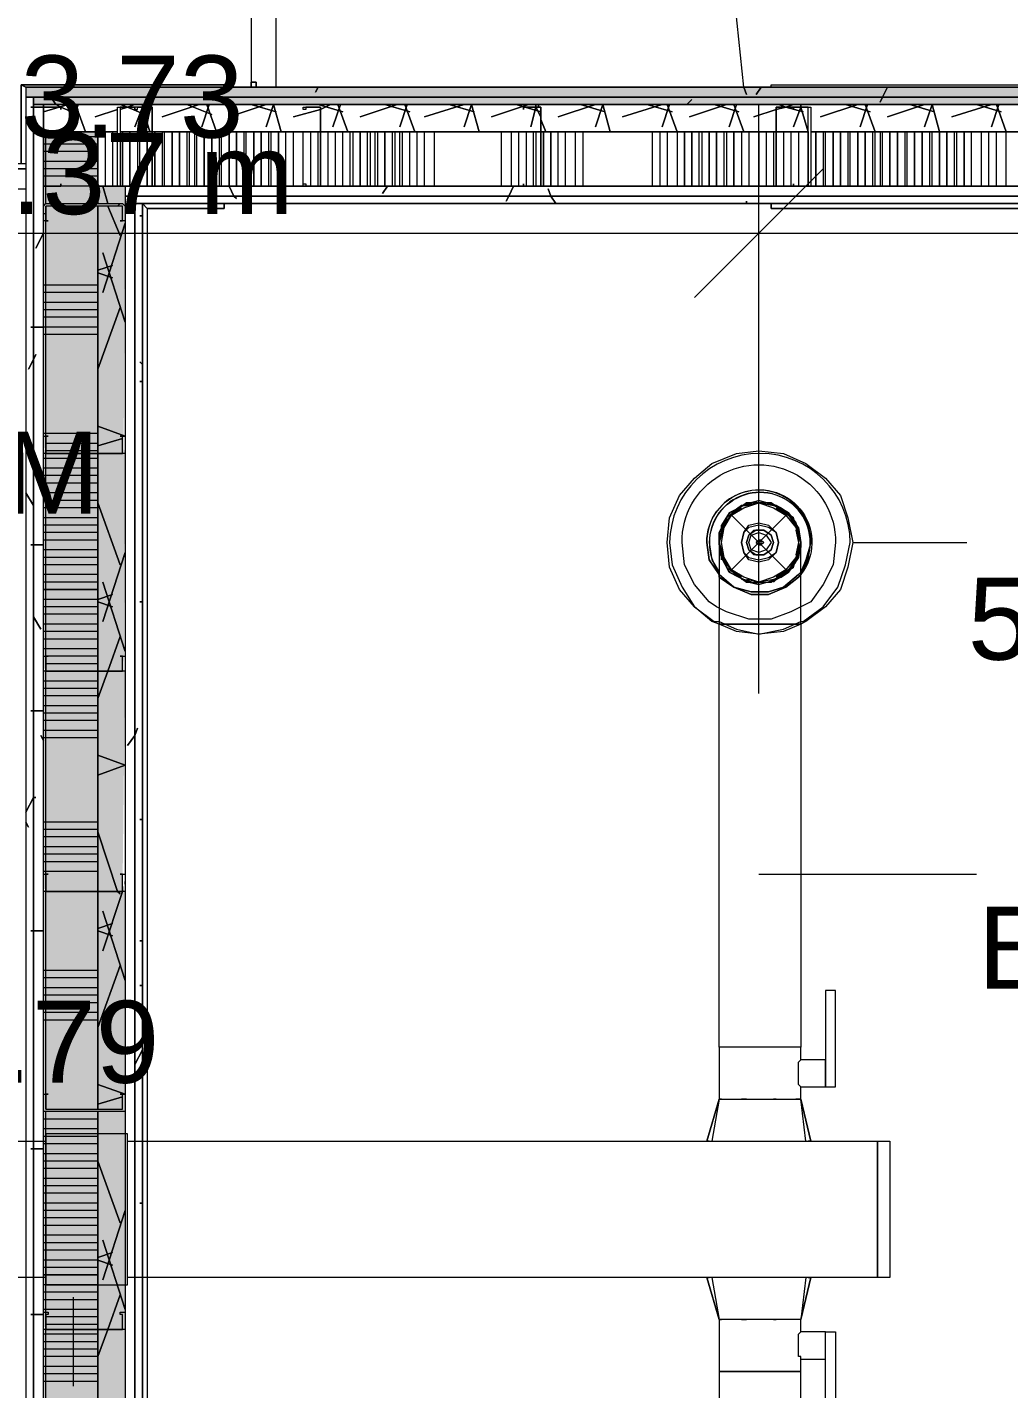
# Model space of a CAD drawing. Header units: metres. Extents: x -2 to 207, y -8 to 52.
# Drawn here: x 54.327 to 56.143, y 42.268 to 44.789 of the extents above; entities that cross this region are included whole.
import ezdxf

# ---------------------------------------------------------------- set-up
doc = ezdxf.new("R2010")
doc.units = ezdxf.units.M
doc.layers.add('HVAC - Ductos', color=5, linetype='Continuous', lineweight=0)
doc.layers.add('PDF_Text', color=7, linetype='Continuous', lineweight=0)
doc.layers.add('PDF_Geometry', color=7, linetype='Continuous', lineweight=0, true_color=0xaaaaaa)
doc.layers.add('PDF_Solid Fills', color=7, linetype='Continuous', lineweight=0, true_color=0xffffff)
doc.styles.add('PDF Helvetica', font='')
doc.styles.get('PDF Helvetica').set_extended_font_data('Helvetica')

msp = doc.modelspace()

# ---------------------------------------------------------------- hatches: boundary and pattern name
at = {"layer": 'PDF_Solid Fills', "lineweight": 0, "transparency": 33554559}
for points in [[(54.3245, 44.6597), (57.2019, 44.6597), (57.2019, 44.4764), (57.202, 44.4764), (57.2155, 44.481), (57.2201, 44.6595), (57.2201, 44.6597), (57.2155, 44.6597), (57.2064, 44.6505), (57.2064, 44.6551), (57.211, 44.6597), (57.2155, 44.678), (54.3245, 44.678)], [(57.1881, 44.6459), (57.1881, 44.4947), (57.2019, 44.4947), (57.2019, 44.6597), (54.3383, 44.6597), (54.3383, 44.6459)], [(54.3566, 42.7903), (54.3612, 42.7903), (54.3566, 42.7857), (54.3566, 42.3825), (54.3612, 42.3825), (54.3566, 42.3779), (54.3566, 41.5716), (54.3612, 41.5716), (54.3566, 41.567), (54.3566, 40.527), (54.4574, 40.527), (54.4574, 44.5955), (54.3566, 44.5955), (54.3566, 44.0091), (54.3612, 44.0091), (54.3566, 44.0045), (54.3566, 43.6013), (54.3612, 43.6013), (54.3566, 43.5967), (54.3566, 43.1935), (54.3612, 43.1935), (54.3566, 43.1889)], [(54.3612, 43.1935), (54.3566, 43.1889), (54.3566, 42.3825), (54.3612, 42.3825), (54.3566, 42.3779), (54.3566, 41.9793), (54.3612, 41.9793), (54.3566, 41.9748), (54.3566, 40.527), (54.4574, 40.527), (54.4574, 44.5955), (54.3566, 44.5955), (54.3566, 44.0091), (54.3612, 44.0091), (54.3566, 44.0045), (54.3566, 43.6013), (54.3612, 43.6013), (54.3566, 43.5967), (54.3566, 43.1935)], [(54.5078, 43.189), (54.5032, 43.1935), (54.5078, 44.0033), (54.5078, 44.0045), (54.5032, 44.0091), (54.5078, 44.494), (54.5078, 44.4947), (54.4574, 44.4947), (54.4574, 40.5774), (54.5078, 40.5774)], [(54.5032, 42.3825), (54.5078, 42.7852), (54.5078, 42.7857), (54.5032, 42.7903), (54.5078, 43.1884), (54.5078, 43.189), (54.5032, 43.1935), (54.5078, 43.5961), (54.5078, 43.5967), (54.5032, 43.6013), (54.5078, 44.4934), (54.5078, 44.4947), (54.4574, 44.4947), (54.4574, 40.5774), (54.5078, 40.5774), (54.5078, 42.3779)]]:
    msp.add_hatch(color=256, dxfattribs=at).paths.add_polyline_path(points)
h = msp.add_hatch(color=256, dxfattribs=at)
h.paths.add_polyline_path([(54.3612, 44.4626), (54.5032, 44.458), (54.5032, 44.4626)])
h.paths.add_polyline_path([(54.3612, 44.4443), (54.3566, 44.4443), (54.3566, 44.4306)])
h = msp.add_hatch(color=256, dxfattribs=at)
h.paths.add_polyline_path([(54.5032, 42.8132), (54.5032, 42.7857), (54.5078, 42.8132)])
h.paths.add_polyline_path([(54.3612, 42.7857), (54.5032, 42.7811), (54.5032, 42.7857)])

# ---------------------------------------------------------------- linework, layer by layer
at = {"layer": 'HVAC - Ductos', "lineweight": 0}
for points in [[(55.6808, 43.5555), (55.6808, 44.4077), (55.6808, 44.6459)], [(55.7999, 44.5268), (55.6808, 44.4077), (55.5616, 44.2886)], [(7.582, 44.4077), (9.0436, 44.4077), (12.4157, 44.4077), (13.1718, 44.4077), (14.67, 44.4077), (18.0558, 44.4077), (21.6112, 44.4077), (22.3672, 44.4077), (24.0807, 44.4077), (25.9547, 44.4077), (28.3097, 44.4077), (31.2786, 44.4077), (32.8868, 44.4077), (36.7996, 44.4077), (40.607, 44.4077), (44.0845, 44.4077), (47.0625, 44.4077), (48.5791, 44.4077), (49.2022, 44.4077), (51.5984, 44.4077), (53.312, 44.4077), (55.6808, 44.4077), (58.6359, 44.4077)], [(55.7128, 43.8991), (55.7357, 43.8853), (55.7494, 43.867), (55.754, 43.8625), (55.7586, 43.8349), (55.754, 43.8625), (55.7357, 43.8899), (55.7128, 43.9036), (55.6808, 43.9128), (55.6532, 43.9036), (55.6258, 43.8899), (55.612, 43.8625), (55.6074, 43.8349), (55.612, 43.8074), (55.6258, 43.78), (55.6532, 43.7662), (55.6808, 43.757), (55.7128, 43.7662), (55.7357, 43.78), (55.754, 43.8074), (55.7494, 43.8028), (55.7357, 43.7846), (55.7128, 43.7708)], [(55.6074, 43.8304), (55.6074, 43.8349), (55.6074, 43.8533), (55.6166, 43.8716), (55.6258, 43.8899), (55.6441, 43.8991), (55.6624, 43.9082), (55.6808, 43.9128), (55.699, 43.9082), (55.7174, 43.8991), (55.7357, 43.8899), (55.7494, 43.8716), (55.754, 43.8533), (55.7586, 43.8349), (55.7586, 43.8304)], [(55.612, 43.8028), (55.612, 43.8074), (55.6074, 43.8349), (55.612, 43.8533), (55.6166, 43.8716), (55.6304, 43.8853), (55.6441, 43.8991), (55.6624, 43.9082), (55.6808, 43.9082), (55.699, 43.9082), (55.7174, 43.8991), (55.7357, 43.8853), (55.7448, 43.8716), (55.754, 43.8533), (55.754, 43.8349), (55.754, 43.8166), (55.7448, 43.7983), (55.7357, 43.7846), (55.7174, 43.7708), (55.699, 43.7616), (55.722, 43.7708), (55.7357, 43.78), (55.7494, 43.7983), (55.754, 43.8166), (55.7586, 43.8258)], [(55.612, 43.867), (55.612, 43.8625), (55.612, 43.867), (55.6166, 43.8716), (55.6258, 43.8899), (55.6441, 43.8991), (55.6486, 43.9036), (55.6532, 43.9036), (55.6578, 43.9036), (55.6532, 43.9036), (55.6486, 43.9036)], [(55.6166, 43.867), (55.6304, 43.8853), (55.6486, 43.8991)], [(55.6532, 43.9036), (55.6486, 43.9036), (55.6304, 43.8899)], [(55.6532, 43.9036), (55.6624, 43.9082), (55.6808, 43.9128), (55.699, 43.9082), (55.7082, 43.9036), (55.7128, 43.9036), (55.722, 43.8991), (55.7357, 43.8899), (55.7494, 43.8716), (55.7494, 43.867), (55.754, 43.8625), (55.754, 43.8533), (55.7586, 43.8349), (55.7586, 43.8258)], [(55.7082, 43.9036), (55.6808, 43.9128), (55.6578, 43.9036), (55.6808, 43.9082), (55.7082, 43.9036), (55.7128, 43.9036), (55.7357, 43.8899), (55.7494, 43.867)], [(55.7082, 43.9036), (55.7128, 43.9036)], [(55.6258, 43.8899), (55.612, 43.867), (55.612, 43.8625), (55.6074, 43.8349), (55.612, 43.8166), (55.6166, 43.7983), (55.6304, 43.7846), (55.6441, 43.7708), (55.6624, 43.7616), (55.6808, 43.7616), (55.699, 43.7616), (55.6808, 43.757), (55.7128, 43.7662), (55.7082, 43.7616)], [(55.7494, 43.867), (55.754, 43.8625)], [(55.612, 43.8625), (55.6074, 43.8533), (55.6074, 43.8349), (55.6074, 43.8258)], [(55.612, 43.812), (55.6074, 43.8349), (55.612, 43.8579)], [(55.7494, 43.8579), (55.754, 43.8349), (55.7494, 43.812)], [(55.6074, 43.8349), (55.6074, 43.8304), (55.6074, 43.812), (55.6074, 43.78), (55.6074, 43.7433), (55.6074, 43.7021), (55.6074, 43.6838), (55.6166, 43.6838), (55.6258, 43.6838), (55.6441, 43.6838), (55.6624, 43.6838), (55.6808, 43.6838), (55.699, 43.6838), (55.7174, 43.6838), (55.7357, 43.6838), (55.7494, 43.6838), (55.754, 43.6838), (55.7586, 43.6838), (55.7586, 43.725), (55.7586, 43.7662), (55.7586, 43.7983), (55.7586, 43.8212), (55.7586, 43.8349)], [(55.6074, 43.8258), (55.6074, 43.8166), (55.6166, 43.7983), (55.6258, 43.78), (55.6441, 43.7708), (55.6624, 43.7616), (55.6808, 43.757), (55.6532, 43.7662), (55.6258, 43.78), (55.612, 43.8074)], [(55.7586, 43.8349), (55.754, 43.8074), (55.7586, 43.8349)], [(55.8548, 43.8349), (56.0656, 43.8349)], [(55.6486, 43.7708), (55.6304, 43.7846), (55.6166, 43.8028)], [(55.754, 43.8074), (55.7357, 43.78), (55.7128, 43.7662)], [(55.6578, 43.7616), (55.6532, 43.7662), (55.6486, 43.7662)], [(55.7082, 43.7662), (55.6808, 43.7616), (55.6578, 43.7662)], [(55.7586, 43.7158), (55.7403, 43.7066), (55.7036, 43.6929), (55.6624, 43.6929), (55.6212, 43.7066), (55.6028, 43.7158)], [(55.6074, 43.6884), (55.6395, 43.6746), (55.6808, 43.6654), (55.7266, 43.6746), (55.7586, 43.6884)], [(55.7586, 43.6838), (55.7266, 43.67), (55.6808, 43.6654), (55.6395, 43.67), (55.6074, 43.6838)], [(55.7586, 43.6838), (55.754, 43.6838), (55.7494, 43.6838), (55.7357, 43.6838), (55.7174, 43.6838), (55.699, 43.6838), (55.6808, 43.6838), (55.6624, 43.6838), (55.6441, 43.6838), (55.6258, 43.6838), (55.6166, 43.6838), (55.6074, 43.6838)], [(55.6808, 43.221), (56.0839, 43.221)], [(55.7678, 42.7262), (55.7586, 42.804), (55.7586, 42.827), (55.8044, 42.827), (55.8228, 42.827), (55.8228, 43.0057), (55.8044, 43.0057), (55.8044, 42.827), (55.8044, 42.8315), (55.8044, 42.8361), (55.8044, 42.8407), (55.8044, 42.8453), (55.8044, 42.8545), (55.8044, 42.8591), (55.8044, 42.8637), (55.8044, 42.8682), (55.8044, 42.8728), (55.8044, 42.8773), (55.7586, 42.8773), (55.7586, 42.9003), (55.754, 42.9003), (55.7494, 42.9003), (55.7357, 42.9003), (55.7174, 42.9003), (55.699, 42.9003), (55.6808, 42.9003), (55.6624, 42.9003), (55.6441, 42.9003), (55.6258, 42.9003), (55.6166, 42.9003), (55.6074, 42.9003), (55.6074, 42.804), (55.612, 42.804), (55.6166, 42.804), (55.6258, 42.804), (55.6441, 42.804), (55.6624, 42.804), (55.6808, 42.804), (55.699, 42.804), (55.7174, 42.804), (55.7357, 42.804), (55.7494, 42.804), (55.754, 42.804), (55.7586, 42.804), (55.754, 42.804), (55.7494, 42.804)], [(55.7586, 42.827), (55.754, 42.8315), (55.754, 42.8407), (55.754, 42.8499), (55.754, 42.8545), (55.754, 42.8637), (55.754, 42.8728), (55.7586, 42.8773)], [(55.612, 42.804), (55.6074, 42.804), (55.5937, 42.7262)], [(55.6258, 42.804), (55.6304, 42.804)], [(55.6808, 42.804), (55.6853, 42.804)], [(55.7311, 42.804), (55.7357, 42.804)], [(55.7769, 42.7262), (55.7586, 42.804), (55.7769, 42.7262)], [(55.5891, 42.7262), (55.5845, 42.7262), (55.5891, 42.7262), (55.5937, 42.7262), (55.5982, 42.7262), (55.6074, 42.7262)], [(55.5891, 42.7262), (55.5845, 42.7262), (55.5891, 42.7262)], [(55.612, 42.7262), (55.6258, 42.7262), (55.6304, 42.7262)], [(55.6349, 42.7262), (55.6395, 42.7262), (55.6486, 42.7262), (55.6624, 42.7262), (55.667, 42.7262), (55.6716, 42.7262), (55.6944, 42.7262)], [(55.699, 42.7262), (55.7036, 42.7262), (55.7174, 42.7262), (55.7266, 42.7262), (55.7311, 42.7262), (55.7357, 42.7262), (55.754, 42.7262), (55.7678, 42.7262), (55.7724, 42.7262), (55.7769, 42.7262), (55.7724, 42.7262)], [(55.6074, 42.4742), (55.5982, 42.4742), (55.5937, 42.4742), (55.5891, 42.4742), (55.5845, 42.4742), (55.5891, 42.4742), (55.5845, 42.4742), (55.5891, 42.4742)], [(55.5845, 42.4742), (55.6074, 42.3963), (55.5845, 42.4742)], [(55.5937, 42.4742), (55.6074, 42.3963), (55.612, 42.3963)], [(55.7724, 42.4742), (55.7769, 42.4742), (55.7586, 42.3963), (55.754, 42.3963), (55.7494, 42.3963), (55.7357, 42.3963), (55.7174, 42.3963), (55.699, 42.3963), (55.6808, 42.3963), (55.6624, 42.3963), (55.6441, 42.3963), (55.6258, 42.3963), (55.6166, 42.3963), (55.612, 42.3963), (55.6074, 42.3963), (55.6074, 42.3001), (55.6166, 42.3001), (55.6258, 42.3001), (55.6441, 42.3001), (55.6624, 42.3001), (55.6808, 42.3001), (55.699, 42.3001), (55.7174, 42.3001), (55.7357, 42.3001), (55.7494, 42.3001), (55.754, 42.3001), (55.7586, 42.3001), (55.754, 42.3001), (55.7494, 42.3001), (55.7357, 42.3001), (55.7174, 42.3001), (55.699, 42.3001), (55.6808, 42.3001), (55.6624, 42.3001), (55.6441, 42.3001), (55.6258, 42.3001), (55.6166, 42.3001), (55.6074, 42.3001), (55.6074, 41.6495)], [(55.6304, 42.4742), (55.6258, 42.4742), (55.612, 42.4742)], [(55.7678, 42.4742), (55.7586, 42.3963), (55.7769, 42.4742), (55.7724, 42.4742), (55.7678, 42.4742), (55.754, 42.4742), (55.7357, 42.4742), (55.7311, 42.4742), (55.7266, 42.4742), (55.7174, 42.4742), (55.7036, 42.4742), (55.699, 42.4742), (55.6944, 42.4742), (55.6716, 42.4742), (55.667, 42.4742), (55.6624, 42.4742), (55.6486, 42.4742), (55.6395, 42.4742), (55.6349, 42.4742)], [(54.4116, 42.4375), (54.4116, 42.2726)], [(55.6304, 42.3963), (55.6258, 42.3963)], [(55.6853, 42.3963), (55.6808, 42.3963)], [(55.7357, 42.3963), (55.7311, 42.3963)], [(55.7586, 41.6495), (55.7586, 42.3001), (55.7586, 42.323), (55.8044, 42.323), (55.8044, 42.3275), (55.8044, 42.3321), (55.8044, 42.3367), (55.8044, 42.3413), (55.8044, 42.3505), (55.8044, 42.3551), (55.8044, 42.3597), (55.8044, 42.3688), (55.8044, 42.3733), (55.7586, 42.3733), (55.7586, 42.3963), (55.754, 42.3963), (55.7494, 42.3963)], [(55.7586, 42.323), (55.7586, 42.3275), (55.754, 42.3275), (55.754, 42.3367), (55.754, 42.3459), (55.754, 42.3551), (55.754, 42.3597), (55.754, 42.3688), (55.7586, 42.3733)]]:
    msp.add_lwpolyline(points, dxfattribs=at)
for points in [[(55.6074, 42.9003), (55.6074, 43.6838), (55.5937, 43.6884), (55.5616, 43.7158), (55.5341, 43.7479), (55.5158, 43.7891), (55.5112, 43.8349), (55.5158, 43.8808), (55.5341, 43.922), (55.5616, 43.9541), (55.5937, 43.9815), (55.6395, 43.9999), (55.6808, 44.0045), (55.7266, 43.9999), (55.7678, 43.9815), (55.8044, 43.9541), (55.8319, 43.922), (55.8456, 43.8808), (55.8548, 43.8349), (55.8456, 43.7891), (55.8319, 43.7479), (55.8044, 43.7158), (55.7678, 43.6884), (55.7586, 43.6838), (55.7586, 42.9003), (55.754, 42.9003), (55.7494, 42.9003), (55.7357, 42.9003), (55.7174, 42.9003), (55.699, 42.9003), (55.6808, 42.9003), (55.6624, 42.9003), (55.6441, 42.9003), (55.6258, 42.9003), (55.6166, 42.9003)], [(55.7494, 43.8074), (55.7311, 43.7846), (55.7082, 43.7708), (55.6808, 43.7616), (55.6532, 43.7708), (55.6304, 43.7846), (55.6166, 43.8074), (55.612, 43.8349), (55.6166, 43.8625), (55.6304, 43.8853), (55.6532, 43.8991), (55.6808, 43.9082), (55.7082, 43.8991), (55.7311, 43.8853), (55.7494, 43.8625), (55.754, 43.8349)], [(55.6532, 43.8533), (55.6486, 43.8349), (55.6532, 43.8533), (55.6624, 43.867), (55.6808, 43.8716), (55.699, 43.867), (55.7128, 43.8533), (55.7174, 43.8349), (55.7128, 43.8533), (55.699, 43.8625), (55.6808, 43.867), (55.6624, 43.8625)], [(55.6624, 43.8487), (55.6578, 43.8349), (55.6624, 43.8487), (55.6716, 43.8579), (55.6899, 43.8579), (55.7036, 43.8487), (55.7082, 43.8349), (55.7036, 43.8487), (55.6899, 43.8579), (55.6762, 43.8579)], [(55.6944, 43.8212), (55.6808, 43.8166), (55.667, 43.8212), (55.6624, 43.8349), (55.667, 43.8487), (55.6808, 43.8533), (55.6944, 43.8487), (55.7036, 43.8349)], [(55.5845, 43.8349), (55.5891, 43.8028), (55.6074, 43.7754), (55.5891, 43.8028)], [(55.7128, 43.8166), (55.7174, 43.8349), (55.7128, 43.8166), (55.699, 43.8028), (55.6808, 43.7983), (55.6624, 43.8028), (55.6532, 43.8166), (55.6486, 43.8349), (55.6532, 43.8166), (55.6624, 43.8074), (55.6808, 43.8028), (55.699, 43.8074)], [(55.7036, 43.8212), (55.7082, 43.8349), (55.7036, 43.8212), (55.6899, 43.812), (55.6716, 43.812), (55.6624, 43.8212), (55.6578, 43.8349), (55.6624, 43.8212), (55.6762, 43.812), (55.6899, 43.812)], [(55.6853, 43.8395), (55.6808, 43.8395), (55.6762, 43.8349), (55.6808, 43.8395), (55.6853, 43.8395), (55.6899, 43.8349), (55.6853, 43.8304), (55.6808, 43.8304), (55.6762, 43.8349), (55.6808, 43.8304), (55.6853, 43.8304), (55.6853, 43.8349)], [(55.699, 43.7387), (55.667, 43.7387), (55.6349, 43.7524), (55.6074, 43.7708), (55.6074, 43.7754), (55.6349, 43.7524), (55.667, 43.7433), (55.699, 43.7433), (55.7266, 43.7524), (55.754, 43.7754), (55.7586, 43.78), (55.754, 43.7754), (55.7266, 43.7524), (55.699, 43.7433), (55.667, 43.7433), (55.6349, 43.7524), (55.6074, 43.7754), (55.6074, 43.78), (55.6074, 43.7754), (55.6074, 43.7708), (55.6349, 43.7524), (55.667, 43.7387), (55.699, 43.7387), (55.7311, 43.7524), (55.754, 43.7708), (55.7586, 43.7754), (55.754, 43.7708), (55.7311, 43.7524)], [(55.6074, 42.804), (55.5845, 42.7262)], [(55.6578, 42.804), (55.6532, 42.804), (55.6486, 42.804), (55.6532, 42.804)], [(55.7128, 42.804), (55.7082, 42.804)], [(54.3612, 42.7399), (54.3612, 42.4604), (54.5124, 42.4604), (54.5124, 42.7399)], [(52.3773, 42.7262), (54.3612, 42.7262), (54.3612, 42.4742), (52.3773, 42.4742)], [(54.5124, 42.7262), (55.9007, 42.7262), (55.9007, 42.4742), (54.5124, 42.4742)], [(55.9007, 42.4742), (55.9007, 42.7262), (55.9235, 42.7262), (55.9235, 42.4742)], [(55.6486, 42.3963), (55.6532, 42.3963), (55.6578, 42.3963), (55.6532, 42.3963)], [(55.7082, 42.3963), (55.7128, 42.3963)], [(55.8228, 42.1947), (55.8044, 42.1947), (55.8044, 42.3733), (55.8228, 42.3733)]]:
    msp.add_lwpolyline(points, close=True, dxfattribs=at)
for points in [[(55.7586, 43.6884), (55.7632, 43.6884), (55.7999, 43.7158), (55.8273, 43.7524), (55.841, 43.7937), (55.8502, 43.8349, 0.986567), (55.5158, 43.8349), (55.5204, 43.7937), (55.5387, 43.7524), (55.5616, 43.7158), (55.5982, 43.6884), (55.6074, 43.6884)], [(55.6028, 43.7158), (55.5891, 43.725), (55.5616, 43.757), (55.5433, 43.7937), (55.5387, 43.8349, -1.012861), (55.8228, 43.8349), (55.8182, 43.7937), (55.7999, 43.757), (55.7769, 43.725), (55.7586, 43.7158)]]:
    msp.add_lwpolyline(points, format="xyb", dxfattribs=at)
msp.add_lwpolyline([(55.7769, 43.8349, 1.009904), (55.5845, 43.8349, -1.404462), (55.7586, 43.7754), (55.7724, 43.8028), (55.7769, 43.8349), (55.7678, 43.8028), (55.7586, 43.78, 1.36845), (55.5891, 43.8349), (55.5937, 43.8028), (55.6074, 43.78, -1.36845)], format="xyb", close=True, dxfattribs=at)
at = {"layer": 'PDF_Geometry', "lineweight": 0}
for points in [[(54.7414, 45.0124), (54.7414, 44.678), (54.7873, 44.678), (54.7873, 45.0124)], [(54.7414, 44.6872), (54.746, 44.6872), (54.7414, 44.6872), (54.746, 44.6872), (54.7506, 44.6872), (54.7506, 44.6826), (54.7506, 44.678), (54.746, 44.678), (54.7414, 44.678), (54.7414, 44.6826), (54.7414, 44.6872), (54.746, 44.6872), (54.7506, 44.6872), (54.7506, 44.6826), (54.7506, 44.678), (54.746, 44.678), (54.7506, 44.678), (54.7506, 44.6826), (54.7506, 44.6872), (54.746, 44.6872), (54.7414, 44.6872), (54.7414, 44.6826), (54.7414, 44.678), (54.746, 44.678), (54.7506, 44.678), (54.7506, 44.6826), (54.7506, 44.6872), (54.746, 44.6872), (54.7414, 44.6872), (54.746, 44.6872), (54.7506, 44.6872), (54.7506, 44.6826), (54.7506, 44.678), (54.746, 44.678), (54.7414, 44.678), (54.7414, 44.6826), (54.7414, 44.6872), (54.746, 44.6872), (54.7506, 44.6872), (54.7506, 44.6826), (54.7506, 44.678), (55.6532, 44.678), (55.6349, 44.8566)], [(54.6911, 44.678), (54.3245, 44.678), (54.3154, 44.6826), (54.3154, 44.5359), (54.3154, 44.6826), (54.6911, 44.6826), (54.6911, 44.678), (54.3245, 44.678), (54.3245, 44.5359), (53.1425, 44.5359), (53.1425, 44.5268), (54.3245, 44.5268), (54.3062, 44.5268), (54.3062, 44.4901), (54.3245, 44.4901)], [(55.7036, 44.678), (55.7036, 44.6826), (57.4401, 44.6826), (57.4401, 44.678), (55.7036, 44.678), (54.6911, 44.678), (54.6911, 44.6826), (54.3154, 44.6826), (54.3245, 44.678), (57.2155, 44.678), (57.2155, 44.6597), (57.2201, 44.6597), (57.2201, 44.4764), (57.2155, 44.4764)], [(57.2201, 44.678), (54.3245, 44.678), (57.2201, 44.678)], [(54.7506, 44.678), (54.7506, 44.6826), (54.7506, 44.6872), (54.746, 44.6872), (54.7414, 44.6872), (54.7414, 44.6826), (54.7414, 44.678)], [(54.6911, 44.4626), (54.5399, 44.4626), (54.549, 44.4534), (54.549, 40.7148), (54.5399, 40.7102), (54.5399, 44.4626), (54.549, 44.4534), (54.6911, 44.4534), (54.6911, 44.4626), (55.7036, 44.4626), (55.7036, 44.4534), (57.2155, 44.4534), (55.7036, 44.4534), (55.7036, 44.4626), (57.2155, 44.4626), (57.2155, 44.6597)], [(54.4574, 44.4626), (54.4574, 44.4947), (54.5078, 44.4947), (54.5078, 44.4764), (54.5078, 44.4626), (54.5078, 40.6781), (54.5078, 40.5773), (54.5078, 40.6781), (54.5262, 40.6781), (54.5399, 40.6781), (57.1881, 40.6781), (57.1881, 40.527), (54.5399, 40.527), (54.4574, 40.527), (54.3566, 40.527), (54.3566, 44.4626), (54.3566, 44.5955), (54.3566, 44.6459), (57.1881, 44.6459), (57.1881, 44.4947), (54.5078, 44.4947), (54.4574, 44.4947), (54.3566, 44.4947)], [(55.7769, 44.5955), (56.1802, 44.5955), (56.5879, 44.5955), (56.9911, 44.5955), (57.2201, 44.5955), (57.2201, 44.6459), (54.3566, 44.6459), (54.3566, 44.5955), (54.4941, 44.5955)], [(54.3566, 40.527), (54.3566, 44.5955), (54.4574, 44.5955), (54.4574, 44.4626), (54.4574, 44.4947), (54.4574, 44.5955), (54.3566, 44.5955), (54.4574, 44.5955), (54.4941, 44.5955), (54.4574, 44.5955), (54.4574, 44.4947), (57.2201, 44.4947), (57.2201, 44.5955), (56.9911, 44.5955), (56.5879, 44.5955), (56.1802, 44.5955), (55.7769, 44.5955), (56.1802, 44.5955), (56.5879, 44.5955), (56.9911, 44.5955), (57.1881, 44.5955)], [(54.4574, 44.5863), (54.3566, 44.5863)], [(54.4574, 44.5726), (54.3566, 44.5726)], [(54.3612, 44.4626), (54.3612, 44.4947), (54.3612, 44.5955)], [(54.4711, 44.5955), (54.4711, 44.4947)], [(54.4849, 44.5955), (54.4849, 44.4947)], [(54.4986, 44.5955), (54.5582, 44.5955), (54.8697, 44.5955), (55.2775, 44.5955), (55.7128, 44.5955), (55.7724, 44.5955)], [(54.5308, 44.5955), (54.5308, 44.4947)], [(54.5353, 44.4947), (54.5353, 44.5955)], [(54.5766, 44.5955), (54.5766, 44.4947)], [(54.5811, 44.4947), (54.5811, 44.5955)], [(54.6224, 44.5955), (54.6224, 44.4947)], [(54.6269, 44.4947), (54.6269, 44.5955)], [(54.6361, 44.5955), (54.6361, 44.4947)], [(54.6406, 44.4947), (54.6406, 44.5955)], [(54.6819, 44.5955), (54.6819, 44.4947)], [(54.6865, 44.4947), (54.6865, 44.5955)], [(54.7277, 44.5955), (54.7277, 44.4947)], [(54.7323, 44.4947), (54.7323, 44.5955)], [(54.7735, 44.5955), (54.7735, 44.4947)], [(54.7781, 44.4947), (54.7781, 44.5955)], [(54.8057, 44.4947), (54.8057, 44.5955)], [(54.8194, 44.4947), (54.8194, 44.5955)], [(54.8377, 44.4947), (54.8377, 44.5955)], [(54.8515, 44.4947), (54.8515, 44.5955)], [(54.8652, 44.4947), (54.8652, 44.5955)], [(54.8835, 44.4947), (54.8835, 44.5955)], [(54.8973, 44.4947), (54.8973, 44.5955)], [(54.911, 44.4947), (54.911, 44.5955)], [(54.9247, 44.4947), (54.9247, 44.5955)], [(54.9293, 44.5955), (54.9293, 44.4947)], [(54.9568, 44.4947), (54.9568, 44.5955)], [(54.9614, 44.5955), (54.9614, 44.4947)], [(54.9706, 44.4947), (54.9706, 44.5955)], [(54.9752, 44.5955), (54.9752, 44.4947)], [(55.0026, 44.4947), (55.0026, 44.5955)], [(55.0072, 44.5955), (55.0072, 44.4947)], [(55.0163, 44.4947), (55.0163, 44.5955)], [(55.0209, 44.5955), (55.0209, 44.4947)], [(55.0347, 44.4947), (55.0347, 44.5955)], [(55.0484, 44.4947), (55.0484, 44.5955)], [(55.0622, 44.4947), (55.0622, 44.5955)], [(55.0806, 44.4947), (55.0806, 44.5955)], [(55.2042, 44.5955), (55.2042, 44.4947)], [(55.2226, 44.5955), (55.2226, 44.4947)], [(55.2363, 44.5955), (55.2363, 44.4947)], [(55.2501, 44.5955), (55.2501, 44.4947)], [(55.2638, 44.4947), (55.2638, 44.5955)], [(55.2684, 44.5955), (55.2684, 44.4947)], [(55.3096, 44.4947), (55.3096, 44.5955)], [(55.3233, 44.4947), (55.3233, 44.5955)], [(55.3417, 44.4947), (55.3417, 44.5955)], [(55.3555, 44.4947), (55.3555, 44.5955)], [(55.4837, 44.5955), (55.4837, 44.4947)], [(55.4975, 44.5955), (55.4975, 44.4947)], [(55.5112, 44.5955), (55.5112, 44.4947)], [(55.5295, 44.5955), (55.5295, 44.4947)], [(55.5707, 44.4947), (55.5707, 44.5955)], [(55.5753, 44.5955), (55.5753, 44.4947)], [(55.6166, 44.4947), (55.6166, 44.5955)], [(55.6212, 44.5955), (55.6212, 44.4947)], [(55.6486, 44.5955), (55.6486, 44.4947)], [(55.6624, 44.5955), (55.6624, 44.4947)], [(55.6808, 44.5955), (55.6808, 44.4947)], [(55.6944, 44.5955), (55.6944, 44.4947)], [(55.7082, 44.5955), (55.7082, 44.4947)], [(55.7266, 44.5955), (55.7266, 44.4947)], [(55.7403, 44.5955), (55.7403, 44.4947)], [(55.754, 44.5955), (55.754, 44.4947)], [(55.7999, 44.5955), (55.7999, 44.4947)], [(55.8044, 44.4947), (55.8044, 44.5955)], [(55.8456, 44.5955), (55.8456, 44.4947)], [(55.8502, 44.4947), (55.8502, 44.5955)], [(55.8915, 44.5955), (55.8915, 44.4947)], [(55.8961, 44.4947), (55.8961, 44.5955)], [(55.9053, 44.5955), (55.9053, 44.4947)], [(55.9098, 44.4947), (55.9098, 44.5955)], [(55.9511, 44.5955), (55.9511, 44.4947)], [(55.9557, 44.4947), (55.9557, 44.5955)], [(55.9969, 44.5955), (55.9969, 44.4947)], [(56.0015, 44.4947), (56.0015, 44.5955)], [(56.0427, 44.5955), (56.0427, 44.4947)], [(56.0473, 44.4947), (56.0473, 44.5955)], [(56.0748, 44.4947), (56.0748, 44.5955)], [(56.0931, 44.4947), (56.0931, 44.5955)], [(56.1068, 44.4947), (56.1068, 44.5955)], [(56.1205, 44.4947), (56.1205, 44.5955)], [(56.1389, 44.4947), (56.1389, 44.5955)], [(54.4574, 44.5589), (54.3566, 44.5589)], [(54.4574, 44.5405), (54.3566, 44.5405)], [(54.4574, 44.5268), (54.3566, 44.5268)], [(54.4574, 44.5131), (54.3566, 44.5131)], [(54.4574, 44.4947), (54.5078, 44.4947), (54.5078, 40.5773), (54.4574, 40.5773), (54.4574, 40.7194), (54.4574, 40.527), (54.4574, 40.5773), (54.4574, 40.7194), (54.3566, 40.7194)], [(54.3612, 42.7857), (54.3612, 43.1889), (54.3612, 43.5967), (54.3612, 43.9999), (54.3612, 44.458)], [(54.4574, 44.458), (54.4574, 43.9999), (54.4574, 43.5967), (54.4574, 43.1889), (54.4574, 42.7857)], [(57.2155, 40.7102), (57.2155, 44.4626), (57.2201, 44.4626), (57.2155, 44.4626), (54.5399, 44.4626), (54.6911, 44.4626), (54.6911, 44.4534), (54.549, 44.4534), (54.549, 40.7148), (57.2201, 40.7148)], [(54.5399, 40.7102), (54.5399, 44.4626), (54.5399, 40.7102)], [(57.2201, 44.4626), (54.5399, 44.4626), (57.2201, 44.4626)], [(57.2155, 44.4626), (55.7036, 44.4626)], [(54.4574, 44.3114), (54.3566, 44.3114)], [(54.4574, 44.2977), (54.3566, 44.2977)], [(54.4574, 44.2794), (54.3566, 44.2794)], [(54.4574, 44.2656), (54.3566, 44.2656)], [(54.4574, 44.2519), (54.3566, 44.2519)], [(54.4574, 44.2336), (54.3566, 44.2336)], [(54.4574, 44.2198), (54.3566, 44.2198)], [(54.4574, 44.0365), (54.3566, 44.0365)], [(54.4574, 44.0182), (54.3612, 44.0182)], [(54.4574, 44.0045), (54.3612, 44.0045)], [(54.4574, 43.9907), (54.3566, 43.9907)], [(54.4574, 43.9724), (54.3566, 43.9724)], [(54.4574, 43.9587), (54.3566, 43.9587)], [(54.4574, 43.9449), (54.3566, 43.9449)], [(54.4574, 43.9266), (54.3566, 43.9266)], [(54.4574, 43.9128), (54.3566, 43.9128)], [(54.4574, 43.8991), (54.3566, 43.8991)], [(54.4574, 43.8808), (54.3566, 43.8808)], [(54.4574, 43.867), (54.3566, 43.867)], [(54.4574, 43.8533), (54.3566, 43.8533)], [(54.4574, 43.8395), (54.3566, 43.8395)], [(54.4574, 43.8212), (54.3566, 43.8212)], [(54.4574, 43.8074), (54.3566, 43.8074)], [(54.4574, 43.7937), (54.3566, 43.7937)], [(54.4574, 43.7754), (54.3566, 43.7754)], [(54.4574, 43.7616), (54.3566, 43.7616)], [(54.4574, 43.7296), (54.3566, 43.7296)], [(54.4574, 43.7158), (54.3566, 43.7158)], [(54.4574, 43.7021), (54.3566, 43.7021)], [(54.4574, 43.6838), (54.3566, 43.6838)], [(54.4574, 43.67), (54.3566, 43.67)], [(54.4574, 43.6562), (54.3566, 43.6562)], [(54.4574, 43.6379), (54.3566, 43.6379)], [(54.4574, 43.6242), (54.3612, 43.6242)], [(54.4574, 43.5967), (54.3566, 43.5967)], [(54.4574, 43.6104), (54.3612, 43.6104)], [(54.4574, 43.5784), (54.3566, 43.5784)], [(54.4574, 43.5646), (54.3566, 43.5646)], [(54.4574, 43.5509), (54.3566, 43.5509)], [(54.4574, 43.5325), (54.3566, 43.5325)], [(54.4574, 43.5188), (54.3566, 43.5188)], [(54.4574, 43.5051), (54.3566, 43.5051)], [(54.4574, 43.4867), (54.3566, 43.4867)], [(54.4574, 43.473), (54.3566, 43.473)], [(54.4574, 43.3172), (54.3566, 43.3172)], [(54.4574, 43.3035), (54.3566, 43.3035)], [(54.4574, 43.2897), (54.3566, 43.2897)], [(54.4574, 43.2714), (54.3566, 43.2714)], [(54.4574, 43.2576), (54.3566, 43.2576)], [(54.4574, 43.2439), (54.3566, 43.2439)], [(54.4574, 43.2256), (54.3566, 43.2256)], [(54.4574, 43.0423), (54.3566, 43.0423)], [(54.4574, 43.0286), (54.3566, 43.0286)], [(54.4574, 43.0102), (54.3566, 43.0102)], [(54.4574, 42.9965), (54.3566, 42.9965)], [(54.4574, 42.9827), (54.3566, 42.9827)], [(54.4574, 42.9644), (54.3566, 42.9644)], [(54.4574, 42.9507), (54.3566, 42.9507)], [(54.4574, 42.7674), (54.3566, 42.7674)], [(54.3612, 40.7239), (54.3612, 41.1592), (54.3612, 41.567), (54.3612, 41.9702), (54.3612, 42.3779), (54.3612, 42.7811)], [(54.4574, 42.7811), (54.4574, 42.3779), (54.4574, 41.9702), (54.4574, 41.567), (54.4574, 41.1592), (54.4574, 40.7239)], [(54.4574, 42.7491), (54.3566, 42.7491)], [(54.4574, 42.7353), (54.3566, 42.7353)], [(54.4574, 42.7216), (54.3566, 42.7216)], [(54.4574, 42.7032), (54.3566, 42.7032)], [(54.4574, 42.6895), (54.3566, 42.6895)], [(54.4574, 42.6758), (54.3566, 42.6758)], [(54.4574, 42.6574), (54.3566, 42.6574)], [(54.4574, 42.6437), (54.3566, 42.6437)], [(54.4574, 42.63), (54.3566, 42.63)], [(54.4574, 42.6116), (54.3566, 42.6116)], [(54.4574, 42.5979), (54.3566, 42.5979)], [(54.4574, 42.5842), (54.3566, 42.5842)], [(54.4574, 42.5704), (54.3566, 42.5704)], [(54.4574, 42.5521), (54.3566, 42.5521)], [(54.4574, 42.5383), (54.3566, 42.5383)], [(54.4574, 42.5246), (54.3566, 42.5246)], [(54.4574, 42.5062), (54.3566, 42.5062)], [(54.4574, 42.4925), (54.3566, 42.4925)], [(54.4574, 42.4604), (54.3566, 42.4604)], [(54.4574, 42.4467), (54.3566, 42.4467)], [(54.4574, 42.4329), (54.3566, 42.4329)], [(54.4574, 42.4146), (54.3566, 42.4146)], [(54.4574, 42.4009), (54.3612, 42.4009)], [(54.4574, 42.3871), (54.3612, 42.3871)], [(54.4574, 42.3688), (54.3566, 42.3688)], [(54.4574, 42.3551), (54.3566, 42.3551)], [(54.4574, 42.3413), (54.3566, 42.3413)], [(54.4574, 42.3275), (54.3566, 42.3275)], [(54.4574, 42.3093), (54.3566, 42.3093)], [(54.4574, 42.2955), (54.3566, 42.2955)], [(54.4574, 42.2817), (54.3566, 42.2817)]]:
    msp.add_lwpolyline(points, dxfattribs=at)
for points in [[(54.5399, 40.7102), (54.5399, 44.4626), (57.2201, 44.4626), (57.2201, 44.678), (54.3245, 44.678), (54.3245, 44.4626), (54.3245, 40.4949), (54.5399, 40.4949), (57.2201, 40.4949), (57.2201, 40.7102)], [(57.2201, 44.6597), (57.2201, 44.678), (54.3245, 44.678), (54.3245, 44.6597)], [(54.746, 44.6872), (54.7506, 44.6872), (54.7506, 44.6826), (54.7506, 44.678), (54.746, 44.678), (54.7414, 44.678), (54.7414, 44.6826), (54.7414, 44.6872), (54.746, 44.6872), (54.7506, 44.6872), (54.7506, 44.6826), (54.7506, 44.678), (54.7506, 44.6826), (54.7506, 44.6872), (54.746, 44.6872), (54.7414, 44.6872), (54.7414, 44.6826), (54.7414, 44.678), (54.7414, 44.6826), (54.7414, 44.6872), (54.746, 44.6872), (54.7506, 44.6872), (54.7506, 44.6826), (54.7506, 44.678), (54.746, 44.678), (54.7506, 44.678), (54.7506, 44.6826), (54.7506, 44.6872), (54.746, 44.6872), (54.7414, 44.6872), (54.7414, 44.6826), (54.7414, 44.678), (54.746, 44.678), (54.7506, 44.678), (54.7506, 44.6826), (54.7506, 44.6872), (54.746, 44.6872), (54.7414, 44.6872), (54.7414, 44.6826), (54.7414, 44.678), (54.7414, 44.6826), (54.7414, 44.6872), (54.746, 44.6872), (54.7506, 44.6872), (54.7506, 44.6826), (54.7506, 44.678), (54.7506, 44.6826), (54.7506, 44.6872), (54.746, 44.6872), (54.7414, 44.6872), (54.7414, 44.6826), (54.7414, 44.678), (54.7414, 44.6826), (54.7414, 44.6872), (54.746, 44.6872), (54.7506, 44.6872), (54.7506, 44.6826), (54.7506, 44.678), (54.7506, 44.6826), (54.7506, 44.6872), (54.746, 44.6872), (54.7414, 44.6872), (54.7414, 44.6826), (54.7414, 44.678), (54.746, 44.678), (54.7506, 44.678), (54.7506, 44.6826), (54.7506, 44.6872), (54.746, 44.6872), (54.7506, 44.6872), (54.7506, 44.6826), (54.7506, 44.678), (54.746, 44.678), (54.7414, 44.678), (54.746, 44.678), (54.7506, 44.678), (54.7506, 44.6826), (54.7506, 44.6872), (54.746, 44.6872), (54.7414, 44.6872)], [(54.7414, 44.678), (54.746, 44.678), (54.7506, 44.678), (54.7506, 44.6826), (54.7506, 44.6872), (54.746, 44.6872), (54.7414, 44.6872), (54.7414, 44.6826)], [(54.7414, 44.678), (54.746, 44.678), (54.7506, 44.678), (54.7506, 44.6826), (54.7506, 44.6872), (54.746, 44.6872), (54.7414, 44.6872), (54.746, 44.6872), (54.7414, 44.6872), (54.746, 44.6872), (54.7506, 44.6872), (54.7506, 44.6826), (54.7506, 44.678), (54.746, 44.678), (54.7506, 44.678), (54.7506, 44.6826), (54.7506, 44.6872), (54.746, 44.6872), (54.7414, 44.6872), (54.746, 44.6872), (54.7414, 44.6872), (54.746, 44.6872), (54.7506, 44.6872), (54.7506, 44.6826), (54.7506, 44.678), (54.746, 44.678), (54.7414, 44.678), (54.746, 44.678), (54.7506, 44.678), (54.7506, 44.6826), (54.7506, 44.6872), (54.746, 44.6872), (54.7506, 44.6872), (54.7506, 44.6826), (54.7506, 44.678), (54.746, 44.678), (54.7414, 44.678), (54.746, 44.678), (54.7506, 44.678), (54.7506, 44.6826), (54.7506, 44.6872), (54.746, 44.6872), (54.7414, 44.6872), (54.746, 44.6872), (54.7506, 44.6872), (54.7506, 44.6826), (54.7506, 44.678), (54.746, 44.678), (54.7414, 44.678), (54.746, 44.678), (54.7506, 44.678), (54.7506, 44.6826), (54.7506, 44.6872), (54.746, 44.6872), (54.7506, 44.6872), (54.7506, 44.6826), (54.7506, 44.678), (54.746, 44.678), (54.7414, 44.678), (54.7414, 44.6826), (54.7414, 44.6872), (54.746, 44.6872), (54.7506, 44.6872), (54.7506, 44.6826), (54.7506, 44.678), (54.746, 44.678), (54.7506, 44.678), (54.7506, 44.6826), (54.7506, 44.6872), (54.746, 44.6872), (54.7414, 44.6872), (54.746, 44.6872), (54.7506, 44.6872), (54.7506, 44.6826), (54.7506, 44.678), (54.746, 44.678)], [(54.7414, 44.678), (54.746, 44.678), (54.7506, 44.678), (54.7506, 44.6826), (54.7506, 44.6872), (54.746, 44.6872), (54.7414, 44.6872), (54.7414, 44.6826)], [(54.7414, 44.678), (54.746, 44.678), (54.7506, 44.678), (54.7506, 44.6826), (54.7506, 44.6872), (54.746, 44.6872), (54.7414, 44.6872), (54.7414, 44.6826)], [(55.7036, 44.678), (55.7036, 44.6826), (57.4401, 44.6826), (57.4401, 44.678)], [(54.3383, 40.4949), (54.3383, 44.6597), (54.3245, 44.6597), (54.3245, 40.4949)], [(57.2019, 40.6919), (54.5399, 40.6919), (54.5262, 40.6919), (54.5262, 44.4626), (54.5262, 44.4764), (57.2019, 44.4764), (57.2019, 44.4947), (57.2019, 44.6459), (57.2019, 44.6597), (54.3383, 44.6597), (54.3383, 44.6459), (54.3383, 44.4626), (54.3383, 40.5086), (54.3566, 40.5086), (54.5399, 40.5086), (57.2019, 40.5086), (57.2019, 40.527), (57.2019, 40.6781)], [(57.2201, 44.6459), (57.2201, 44.6597), (54.3383, 44.6597), (54.3383, 44.6459)], [(54.3566, 40.5086), (54.3566, 44.6459), (54.3383, 44.6459), (54.3383, 40.5086)], [(54.3887, 44.6413), (54.3612, 44.6413), (54.3566, 44.6413), (54.3566, 44.4947), (54.3612, 44.4947), (54.3887, 44.4947), (54.3887, 44.4993), (54.3887, 44.4947), (54.3612, 44.4947), (54.3566, 44.4947), (54.3566, 44.6413), (54.3612, 44.6413), (54.3887, 44.6413), (54.3887, 44.6367)], [(54.4986, 44.4947), (54.4941, 44.4947), (54.4941, 44.6413), (54.4986, 44.6413), (54.5262, 44.6413), (54.5262, 44.6367), (54.5262, 44.6413), (54.4986, 44.6413), (54.4986, 44.4947), (54.5262, 44.4947)], [(54.5262, 44.4947), (54.5582, 44.4947), (54.5582, 44.6413), (54.5262, 44.6413), (54.5262, 44.6367), (54.5308, 44.6367), (54.5308, 44.6413), (54.5582, 44.6413), (54.5582, 44.4947), (54.5308, 44.4947), (54.5308, 44.4993), (54.5262, 44.4993)], [(54.8697, 44.6413), (54.8697, 44.4947), (54.8377, 44.4947), (54.8377, 44.4993), (54.8423, 44.4993), (54.8423, 44.4947), (54.8697, 44.4947), (54.8697, 44.6413), (54.8423, 44.6413), (54.8423, 44.6367), (54.8377, 44.6367), (54.8377, 44.6413)], [(55.2455, 44.6367), (55.2455, 44.6413)], [(55.2729, 44.6413), (55.2775, 44.6413), (55.2775, 44.4947), (55.2729, 44.4947), (55.2455, 44.4947), (55.2455, 44.4993), (55.2455, 44.4947), (55.2729, 44.4947), (55.2775, 44.4947), (55.2775, 44.6413), (55.2729, 44.6413), (55.2455, 44.6413)], [(55.7128, 44.4947), (55.7128, 44.6413), (55.7128, 44.4947), (55.7448, 44.4947)], [(55.7448, 44.6413), (55.7448, 44.6367), (55.7448, 44.6413), (55.7128, 44.6413)], [(55.7448, 44.6367), (55.7448, 44.6413)], [(55.7724, 44.6413), (55.7769, 44.6413), (55.7769, 44.4947), (55.7724, 44.4947), (55.7448, 44.4947), (55.7448, 44.4993), (55.7448, 44.4947), (55.7724, 44.4947), (55.7724, 44.6413), (55.7448, 44.6413)], [(54.4986, 44.5955), (54.5582, 44.5955), (54.8697, 44.5955), (55.2775, 44.5955), (55.7128, 44.5955), (55.7724, 44.5955), (55.7128, 44.5955), (55.2775, 44.5955), (54.8697, 44.5955), (54.5582, 44.5955)], [(54.5032, 44.4947), (54.5032, 44.5955)], [(54.517, 44.5955), (54.517, 44.4947)], [(54.549, 44.5955), (54.549, 44.4947)], [(54.5628, 44.5955), (54.5628, 44.4947)], [(54.5948, 44.5955), (54.5948, 44.4947)], [(54.6086, 44.5955), (54.6086, 44.4947)], [(54.6544, 44.5955), (54.6544, 44.4947)], [(54.6682, 44.5955), (54.6682, 44.4947)], [(54.7003, 44.5955), (54.7003, 44.4947)], [(54.714, 44.5955), (54.714, 44.4947)], [(54.746, 44.5955), (54.746, 44.4947)], [(54.7598, 44.5955), (54.7598, 44.4947)], [(54.7919, 44.5955), (54.7919, 44.4947)], [(54.9431, 44.5955), (54.9431, 44.4947)], [(54.9889, 44.5955), (54.9889, 44.4947)], [(55.2821, 44.5955), (55.2821, 44.4947)], [(55.2958, 44.5955), (55.2958, 44.4947)], [(55.5433, 44.5955), (55.5433, 44.4947)], [(55.557, 44.5955), (55.557, 44.4947)], [(55.5891, 44.5955), (55.5891, 44.4947)], [(55.6028, 44.5955), (55.6028, 44.4947)], [(55.6349, 44.5955), (55.6349, 44.4947)], [(55.7724, 44.4947), (55.7724, 44.5955)], [(55.7861, 44.5955), (55.7861, 44.4947)], [(55.8182, 44.5955), (55.8182, 44.4947)], [(55.8319, 44.5955), (55.8319, 44.4947)], [(55.864, 44.5955), (55.864, 44.4947)], [(55.8777, 44.5955), (55.8777, 44.4947)], [(55.9235, 44.5955), (55.9235, 44.4947)], [(55.9373, 44.5955), (55.9373, 44.4947)], [(55.9693, 44.5955), (55.9693, 44.4947)], [(55.9831, 44.5955), (55.9831, 44.4947)], [(56.0152, 44.5955), (56.0152, 44.4947)], [(56.0289, 44.5955), (56.0289, 44.4947)], [(56.061, 44.5955), (56.061, 44.4947)], [(54.5262, 44.4993), (54.5262, 44.4947)], [(55.7448, 44.4993), (55.7448, 44.4947)], [(57.2201, 44.4764), (57.2201, 44.4947), (54.5078, 44.4947), (54.5078, 44.4764)], [(54.5078, 44.4764), (54.5078, 40.6781), (54.5262, 40.6781), (54.5262, 44.4764)], [(57.2201, 44.4626), (57.2201, 44.4764), (54.5262, 44.4764), (54.5262, 44.4626)], [(54.3566, 44.458), (54.3612, 44.4626), (54.5032, 44.4626), (54.5078, 44.458), (54.5078, 44.4306), (54.4986, 44.4306), (54.5032, 44.4306), (54.5032, 44.458), (54.3612, 44.458), (54.3612, 44.4306), (54.3657, 44.4306), (54.3566, 44.4306)], [(54.4574, 44.458), (54.4574, 43.9999), (54.4574, 43.5967), (54.4574, 43.1889), (54.4574, 42.7857), (54.4574, 43.1889), (54.4574, 43.5967), (54.4574, 43.9999)], [(54.5399, 40.6919), (54.5399, 44.4626), (54.5262, 44.4626), (54.5262, 40.6919)], [(54.5399, 44.4626), (54.5399, 40.7102)], [(54.5078, 44.0045), (54.5078, 43.9999), (54.5032, 43.9999), (54.3612, 43.9999), (54.3566, 43.9999), (54.3566, 44.0045), (54.3566, 44.0319), (54.3657, 44.0319), (54.3612, 44.0319), (54.3612, 44.0045), (54.3612, 43.9999), (54.5032, 43.9999), (54.5032, 44.0045), (54.5032, 44.0319), (54.4986, 44.0319), (54.5078, 44.0319)], [(54.3566, 43.7479), (54.4574, 43.7479)], [(54.5078, 43.5967), (54.5032, 43.5967), (54.3612, 43.5967), (54.3566, 43.5967), (54.3566, 43.6242), (54.3657, 43.6242), (54.3612, 43.6242), (54.3612, 43.5967), (54.5032, 43.5967), (54.5032, 43.6242), (54.4986, 43.6242), (54.5078, 43.6242)], [(54.5078, 43.1889), (54.5032, 43.1889), (54.3612, 43.1889), (54.3566, 43.1889), (54.3566, 43.221), (54.3657, 43.221), (54.3612, 43.221), (54.3612, 43.1889), (54.5032, 43.1889), (54.5032, 43.221), (54.4986, 43.221), (54.5078, 43.221)], [(54.5078, 42.7857), (54.5078, 42.7811), (54.5032, 42.7811), (54.3612, 42.7811), (54.3566, 42.7811), (54.3566, 42.7857), (54.3566, 42.8132), (54.3657, 42.8132), (54.3612, 42.8132), (54.3612, 42.7857), (54.5032, 42.7857), (54.5032, 42.8132), (54.4986, 42.8132), (54.5078, 42.8132)], [(54.4574, 42.7811), (54.4574, 42.3779), (54.4574, 41.9702), (54.4574, 41.567), (54.4574, 41.1592), (54.4574, 40.7239), (54.4574, 41.1592), (54.4574, 41.567), (54.4574, 41.9702), (54.4574, 42.3779)], [(54.3566, 42.4788), (54.4574, 42.4788)], [(54.5078, 42.3779), (54.5032, 42.3779), (54.3612, 42.3779), (54.3566, 42.3779), (54.3566, 42.41), (54.3657, 42.41), (54.3657, 42.4055), (54.3612, 42.4055), (54.3612, 42.3779), (54.5032, 42.3779), (54.5032, 42.4055), (54.4986, 42.4055), (54.4986, 42.41), (54.5078, 42.41)]]:
    msp.add_lwpolyline(points, close=True, dxfattribs=at)
at = {"layer": 'PDF_Geometry', "color": 254, "lineweight": 0, "true_color": 0xeaeaea}
for points in [[(54.8606, 44.6688), (54.8652, 44.678)], [(55.6532, 44.678), (55.6578, 44.6642)], [(55.6762, 44.6642), (55.6853, 44.678)], [(55.9053, 44.6505), (55.9098, 44.6597), (55.919, 44.678), (55.9098, 44.6597)], [(54.3703, 44.6597), (54.3795, 44.6459), (54.3703, 44.6597), (54.3703, 44.6642)], [(55.5479, 44.6459), (55.557, 44.6551)], [(54.3566, 44.6413), (54.3383, 44.6413), (54.3337, 44.6413), (54.3383, 44.6413)], [(54.7003, 44.4947), (54.7094, 44.4764), (54.714, 44.4718), (54.7094, 44.4764)], [(54.9843, 44.481), (54.9935, 44.4947)], [(55.218, 44.4764), (55.2271, 44.4947), (55.218, 44.4764), (55.2134, 44.4672)], [(55.2912, 44.4901), (55.2958, 44.4764), (55.305, 44.4626), (55.2958, 44.4764)], [(55.6578, 44.4672), (55.6578, 44.4626)], [(54.5399, 44.4397), (54.5353, 44.4397)], [(54.3429, 44.3802), (54.3566, 44.4077)], [(54.3566, 44.2336), (54.3383, 44.2336), (54.3337, 44.2336), (54.3383, 44.2336)], [(54.3383, 44.174), (54.3429, 44.1831), (54.3383, 44.174), (54.3291, 44.1557)], [(54.5353, 44.1694), (54.5399, 44.1648)], [(54.5399, 44.1328), (54.5353, 44.1328)], [(54.3245, 43.9266), (54.3383, 43.9036)], [(54.3566, 43.8304), (54.3383, 43.8304), (54.3337, 43.8304), (54.3383, 43.8304)], [(54.5399, 43.725), (54.5353, 43.725)], [(54.3383, 43.6975), (54.352, 43.6746), (54.3383, 43.6975), (54.3383, 43.7066)], [(54.3566, 43.5233), (54.3383, 43.5233), (54.3337, 43.5233), (54.3383, 43.5233)], [(54.5124, 43.4593), (54.5262, 43.4775), (54.5308, 43.4913), (54.5262, 43.4775)], [(54.352, 43.4775), (54.3566, 43.4684)], [(54.3383, 43.363), (54.3429, 43.363), (54.3383, 43.363), (54.3245, 43.3355)], [(54.3245, 43.3172), (54.3291, 43.3081)], [(54.5399, 43.3218), (54.5353, 43.3218)], [(54.3566, 43.1156), (54.3383, 43.1156), (54.3337, 43.1156), (54.3383, 43.1156)], [(54.5353, 43.0973), (54.5399, 43.0973)], [(54.5399, 43.0148), (54.5353, 43.0148)], [(54.5262, 42.8682), (54.5399, 42.8957)], [(54.3566, 42.7124), (54.3383, 42.7124), (54.3337, 42.7124), (54.3383, 42.7124)], [(54.5399, 42.6116), (54.5353, 42.6116)], [(54.3566, 42.4055), (54.3383, 42.4055), (54.3337, 42.4055), (54.3383, 42.4055)]]:
    msp.add_lwpolyline(points, close=True, dxfattribs=at)
at = {"layer": 'PDF_Geometry', "color": 254, "lineweight": 0, "true_color": 0xdddddd}
for points in [[(54.4024, 44.6459), (54.3566, 44.6321)], [(54.3795, 44.6459), (54.3887, 44.6413), (54.4208, 44.6275), (54.3887, 44.6413)], [(54.4208, 44.6459), (54.407, 44.6047)], [(54.4162, 44.6459), (54.4345, 44.5955)], [(54.4941, 44.6367), (54.4528, 44.623)], [(54.4986, 44.6459), (54.5124, 44.6413), (54.5444, 44.6275), (54.5124, 44.6413)], [(54.5262, 44.6459), (54.5124, 44.6413), (54.4986, 44.6367), (54.5124, 44.6413)], [(54.5399, 44.6459), (54.5399, 44.6413), (54.5536, 44.5955), (54.5399, 44.6413), (54.5399, 44.6459), (54.5399, 44.6413), (54.5262, 44.6047), (54.5399, 44.6413)], [(54.6452, 44.6459), (54.5766, 44.623)], [(54.6224, 44.6459), (54.6682, 44.6275)], [(54.6636, 44.6459), (54.6498, 44.6047)], [(54.659, 44.6459), (54.6773, 44.5955)], [(54.769, 44.6459), (54.7003, 44.623)], [(54.7414, 44.6459), (54.7873, 44.6321)], [(54.7827, 44.6459), (54.7965, 44.5955), (54.7827, 44.6459), (54.769, 44.6047)], [(54.8881, 44.6459), (54.8697, 44.6367), (54.8194, 44.623), (54.8697, 44.6367)], [(54.8652, 44.6459), (54.911, 44.6321)], [(54.9064, 44.6459), (54.8927, 44.6047)], [(54.9019, 44.6459), (54.9201, 44.5955)], [(55.0118, 44.6459), (54.9431, 44.623)], [(54.9889, 44.6459), (55.0347, 44.6321)], [(55.0301, 44.6459), (55.0163, 44.6047)], [(55.0255, 44.6459), (55.0439, 44.5955)], [(55.1355, 44.6459), (55.0622, 44.623)], [(55.108, 44.6459), (55.1538, 44.6321)], [(55.1492, 44.6459), (55.163, 44.5955), (55.1492, 44.6459), (55.1355, 44.6047)], [(55.2546, 44.6459), (55.1859, 44.623)], [(55.2317, 44.6459), (55.2775, 44.6321)], [(55.2684, 44.6413), (55.2592, 44.6047)], [(55.2684, 44.6459), (55.2684, 44.6413), (55.2775, 44.623), (55.2684, 44.6413)], [(55.2729, 44.6459), (55.2729, 44.6413)], [(55.3783, 44.6459), (55.3096, 44.623)], [(55.3509, 44.6459), (55.3967, 44.6321)], [(55.3921, 44.6459), (55.4058, 44.5955), (55.3921, 44.6459), (55.3783, 44.6047)], [(55.502, 44.6459), (55.4287, 44.623)], [(55.4745, 44.6459), (55.5204, 44.6321)], [(55.5158, 44.6459), (55.502, 44.6047)], [(55.5112, 44.6459), (55.5295, 44.5955)], [(55.6212, 44.6459), (55.5524, 44.623)], [(55.5982, 44.6459), (55.6441, 44.6321)], [(55.6395, 44.6459), (55.6258, 44.6047)], [(55.6349, 44.6459), (55.6532, 44.5955)], [(55.7448, 44.6459), (55.7311, 44.6413), (55.7128, 44.6367), (55.6716, 44.623), (55.7128, 44.6367), (55.7311, 44.6413)], [(55.7174, 44.6459), (55.7311, 44.6413), (55.7632, 44.6321), (55.7311, 44.6413)], [(55.7586, 44.6459), (55.7586, 44.6413), (55.7724, 44.5955), (55.7586, 44.6413), (55.7586, 44.6459), (55.7586, 44.6413), (55.7448, 44.6047), (55.7586, 44.6413)], [(55.864, 44.6459), (55.7953, 44.623)], [(55.841, 44.6459), (55.8869, 44.6321)], [(55.8823, 44.6459), (55.8686, 44.6047)], [(55.8777, 44.6459), (55.8961, 44.5955)], [(55.9877, 44.6459), (55.919, 44.623)], [(55.9602, 44.6459), (56.006, 44.6321)], [(56.0015, 44.6459), (56.0152, 44.5955), (56.0015, 44.6459), (55.9877, 44.6047)], [(56.1114, 44.6459), (56.0381, 44.623)], [(56.0839, 44.6459), (56.1297, 44.6321)], [(56.1251, 44.6459), (56.1114, 44.6047)], [(56.1205, 44.6459), (56.1389, 44.5955)], [(55.2775, 44.6184), (55.2867, 44.5955)], [(54.4665, 44.4947), (54.4757, 44.4626)], [(54.4757, 44.458), (54.4986, 44.4031)], [(54.5078, 44.426), (54.4665, 44.2977)], [(54.4665, 44.371), (54.5078, 44.2427)], [(54.4849, 44.3481), (54.4574, 44.3389)], [(54.4574, 44.3344), (54.4849, 44.3252)], [(54.4986, 44.2702), (54.4574, 44.1557)], [(54.4574, 44.0503), (54.5078, 44.0319)], [(54.5032, 44.0273), (54.4574, 44.0137)], [(54.4574, 43.9082), (54.4986, 43.7937)], [(54.5078, 43.8166), (54.4665, 43.6884)], [(54.4665, 43.7616), (54.5078, 43.6333)], [(54.4849, 43.7387), (54.4574, 43.7296)], [(54.4574, 43.725), (54.4849, 43.7158)], [(54.4986, 43.6608), (54.4757, 43.5967), (54.4574, 43.5463), (54.4757, 43.5967)], [(54.5078, 43.4226), (54.4574, 43.4043), (54.5078, 43.4226), (54.4574, 43.4409)], [(54.4574, 43.2989), (54.4941, 43.1889), (54.4986, 43.1844), (54.4941, 43.1889)], [(54.5032, 43.1981), (54.5032, 43.1889), (54.4665, 43.0789), (54.5032, 43.1889)], [(54.5078, 43.2072), (54.5078, 43.2026)], [(54.4665, 43.1522), (54.5078, 43.024)], [(54.4849, 43.1294), (54.4574, 43.1202)], [(54.4574, 43.1156), (54.4849, 43.1064)], [(54.4986, 43.0515), (54.4574, 42.9369)], [(54.4574, 42.8315), (54.5078, 42.8132)], [(54.5032, 42.8086), (54.4574, 42.7949)], [(54.4574, 42.6895), (54.4986, 42.575)], [(54.5078, 42.5979), (54.4665, 42.4696)], [(54.4665, 42.5429), (54.5078, 42.4146)], [(54.4849, 42.52), (54.4574, 42.5108)], [(54.4574, 42.5062), (54.4849, 42.4971)], [(54.4986, 42.4421), (54.4757, 42.3779), (54.4574, 42.3275), (54.4757, 42.3779)]]:
    msp.add_lwpolyline(points, close=True, dxfattribs=at)
at = {"layer": 'PDF_Geometry', "color": 254, "lineweight": 0, "true_color": 0xd2d2d2}
for points in [[(54.4941, 44.5817), (54.4986, 44.5817)], [(54.3749, 44.458), (54.3749, 44.4626)], [(54.4941, 44.458), (54.4986, 44.4626)], [(54.3566, 44.4443), (54.3612, 44.4443)]]:
    msp.add_lwpolyline(points, dxfattribs=at)
at = {"layer": 'PDF_Geometry', "color": 8, "lineweight": 0, "true_color": 0x808080}
msp.add_lwpolyline([(55.7448, 43.8808), (55.7036, 43.9082), (55.6578, 43.9082), (55.6212, 43.8808), (55.6074, 43.8349), (55.6212, 43.7891), (55.6578, 43.7616), (55.7036, 43.7616), (55.7448, 43.7891), (55.7586, 43.8349)], close=True, dxfattribs=at)
for points in [[(55.6258, 43.8899), (55.7357, 43.78)], [(55.7357, 43.8899), (55.6258, 43.78)]]:
    msp.add_lwpolyline(points, dxfattribs=at)

# ---------------------------------------------------------------- texts
at = {"layer": 'PDF_Text', "lineweight": 0, "attachment_point": 4, "style": 'PDF Helvetica'}
for s, insert, char_height in [('BOD3.73', (53.8545, 44.6596), 0.1519), ('2.37 m', (54.1798, 44.5169), 0.15002), ('100 CFM', (53.5887, 43.9632), 0.1519), ('50 CFM', (56.0675, 43.6928), 0.1519), ('BOD3.79', (56.0858, 43.0835), 0.1519), ('BOD3.79', (53.6987, 42.9094), 0.1519)]:
    msp.add_mtext(s, dxfattribs=dict(at, insert=insert, char_height=char_height))

doc.saveas('drawing.dxf')
